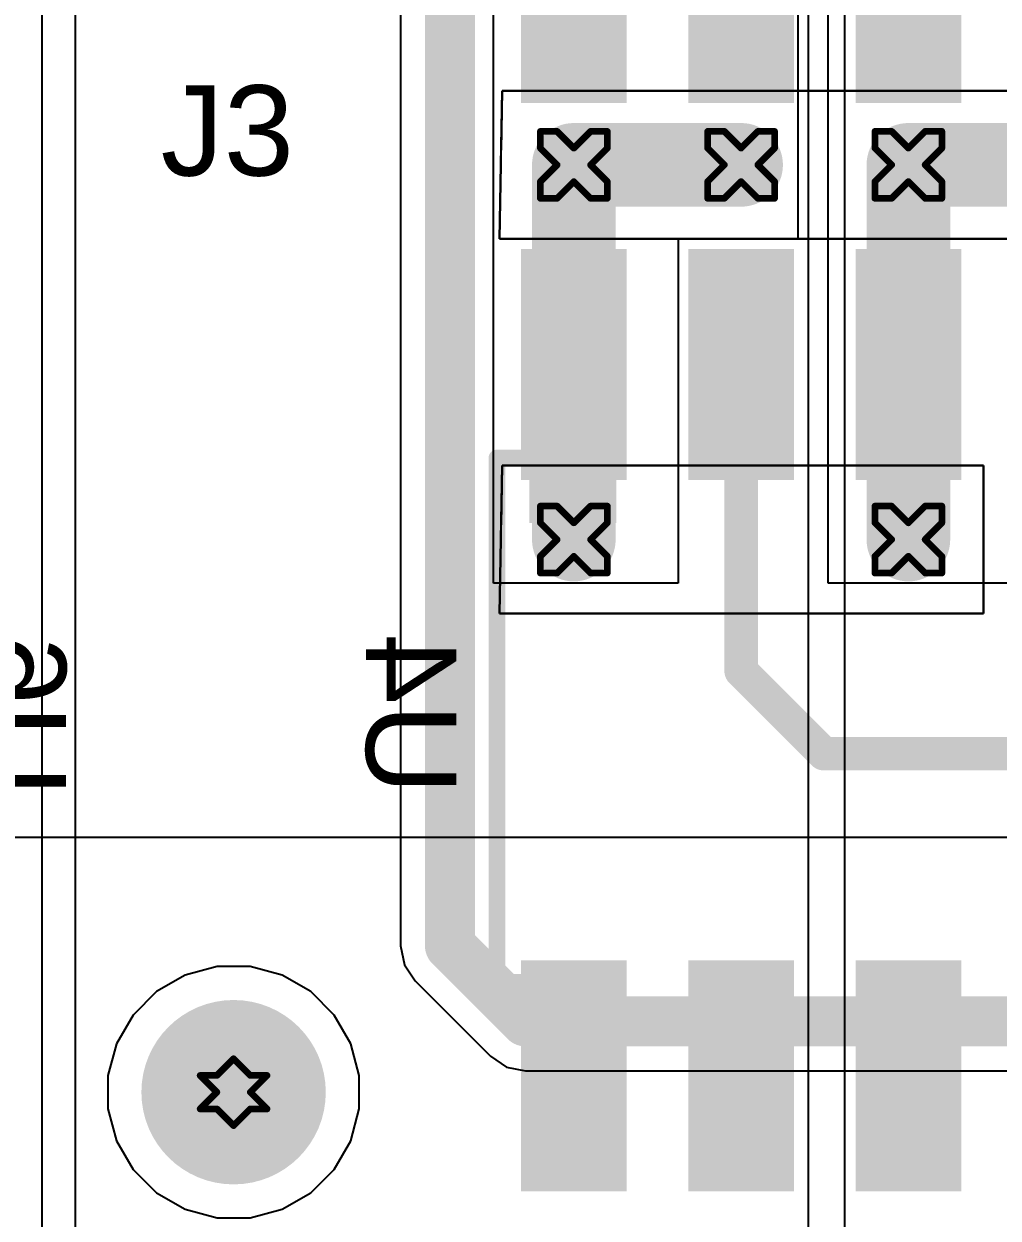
# Model space of a CAD drawing. Header units: inches. Extents: x -6 to 328, y -6 to 90.
# Drawn here: x 15.78 to 23.17, y -1.15 to 7.92 of the extents above; entities that cross this region are included whole.
import ezdxf

# ---------------------------------------------------------------- set-up
doc = ezdxf.new("R2010")
doc.units = ezdxf.units.IN
for name, color, linetype in [('Bottom Layer', 5, 'Continuous'), ('Bottom Overlay', 54, 'Continuous'), ('Bottom Paste', 16, 'Continuous'), ('Bottom Solder', 6, 'Continuous'), ('Designators', 56, 'Continuous'), ('Drill Drawing', 1, 'Continuous'), ('GND', 76, 'Continuous'), ('Pad Holes', 156, 'Continuous'), ('PWR', 16, 'Continuous'), ('Top Layer', 1, 'Continuous'), ('Top Solder', 216, 'Continuous'), ('Via Holes', 16, 'Continuous')]:
    doc.layers.add(name, color=color, linetype=linetype)
doc.styles.add('Arial', font='', dxfattribs={"height": 0.2})
doc.styles.get('Arial').set_extended_font_data('Arial')

# ---------------------------------------------------------------- blocks, each defined once
blk = doc.blocks.new('SOIC_8_B_5')
at = {"layer": 'Bottom Layer'}
for points in [[(-3.475, 1.605), (-3.475, 2.205), (-1.925, 2.205), (-1.925, 1.605)], [(1.925, 1.605), (1.925, 2.205), (3.475, 2.205), (3.475, 1.605)], [(-3.475, 0.335), (-3.475, 0.935), (-1.925, 0.935), (-1.925, 0.335)], [(1.925, 0.335), (1.925, 0.935), (3.475, 0.935), (3.475, 0.335)], [(-3.475, -0.935), (-3.475, -0.335), (-1.925, -0.335), (-1.925, -0.935)], [(1.925, -0.935), (1.925, -0.335), (3.475, -0.335), (3.475, -0.935)], [(-3.475, -2.205), (-3.475, -1.605), (-1.925, -1.605), (-1.925, -2.205)], [(1.925, -2.205), (1.925, -1.605), (3.475, -1.605), (3.475, -2.205)]]:
    blk.add_hatch(color=5, dxfattribs=at).paths.add_polyline_path(points)
at = {"layer": 'Bottom Overlay'}
blk.add_hatch(color=54, dxfattribs=at).paths.add_polyline_path([(-1.8285, -2.2427), (-1.4983, -2.2427), (-1.4983, -1.5823), (-1.8285, -1.5823)])
at = {"layer": 'Bottom Paste'}
for points in [[(-3.475, 1.605), (-3.475, 2.205), (-1.925, 2.205), (-1.925, 1.605)], [(1.925, 1.605), (1.925, 2.205), (3.475, 2.205), (3.475, 1.605)], [(-3.475, 0.335), (-3.475, 0.935), (-1.925, 0.935), (-1.925, 0.335)], [(1.925, 0.335), (1.925, 0.935), (3.475, 0.935), (3.475, 0.335)], [(-3.475, -0.935), (-3.475, -0.335), (-1.925, -0.335), (-1.925, -0.935)], [(1.925, -0.935), (1.925, -0.335), (3.475, -0.335), (3.475, -0.935)], [(-3.475, -2.205), (-3.475, -1.605), (-1.925, -1.605), (-1.925, -2.205)], [(1.925, -2.205), (1.925, -1.605), (3.475, -1.605), (3.475, -2.205)]]:
    blk.add_hatch(color=16, dxfattribs=at).paths.add_polyline_path(points)
at = {"layer": 'Bottom Solder'}
for points in [[(-3.5766, 1.5034), (-3.5766, 2.3066), (-1.8234, 2.3066), (-1.8234, 1.5034)], [(1.8234, 1.5034), (1.8234, 2.3066), (3.5766, 2.3066), (3.5766, 1.5034)], [(-3.5766, 0.2334), (-3.5766, 1.0366), (-1.8234, 1.0366), (-1.8234, 0.2334)], [(1.8234, 0.2334), (1.8234, 1.0366), (3.5766, 1.0366), (3.5766, 0.2334)], [(-3.5766, -1.0366), (-3.5766, -0.2334), (-1.8234, -0.2334), (-1.8234, -1.0366)], [(1.8234, -1.0366), (1.8234, -0.2334), (3.5766, -0.2334), (3.5766, -1.0366)], [(-3.5766, -2.3066), (-3.5766, -1.5034), (-1.8234, -1.5034), (-1.8234, -2.3066)], [(1.8234, -2.3066), (1.8234, -1.5034), (3.5766, -1.5034), (3.5766, -2.3066)]]:
    blk.add_hatch(color=6, dxfattribs=at).paths.add_polyline_path(points)
at = {"layer": 'Bottom Overlay', "const_width": 0.127}
for points in [[(1.9906, 2.4892), (-1.9906, 2.4892)], [(-1.9906, 2.3114), (-1.9906, 2.4892)], [(1.9906, 2.3114), (1.9906, 2.4892)], [(-3.7592, -2.032), (-3.7592, -1.778)], [(-3.6322, -1.905), (-3.7592, -1.778)], [(-3.7592, -2.032), (-3.6322, -1.905)], [(-1.9906, -2.4892), (-1.9906, -2.3114)], [(1.9906, -2.4892), (1.9906, -2.3114)], [(1.9906, -2.4892), (-1.9906, -2.4892)]]:
    blk.add_lwpolyline(points, dxfattribs=at)
at = {"layer": 'Bottom Overlay', "const_width": 0.0635}
for points in [[(-2.0223, 2.4892, 1), (-1.9588, 2.4892, 1)], [(-2.0223, 2.4892, 1), (-1.9588, 2.4892, 1)], [(1.9588, 2.4892, 1), (2.0223, 2.4892, 1)], [(1.9588, 2.4892, 1), (2.0223, 2.4892, 1)], [(-2.0223, 2.3114, 1), (-1.9588, 2.3114, 1)], [(1.9588, 2.3114, 1), (2.0223, 2.3114, 1)], [(-3.791, -1.778, 1), (-3.7275, -1.778, 1)], [(-3.791, -1.778, 1), (-3.7275, -1.778, 1)], [(-3.6639, -1.905, 1), (-3.6004, -1.905, 1)], [(-3.6639, -1.905, 1), (-3.6004, -1.905, 1)], [(-3.791, -2.032, 1), (-3.7275, -2.032, 1)], [(-3.791, -2.032, 1), (-3.7275, -2.032, 1)], [(-2.0223, -2.3114, 1), (-1.9588, -2.3114, 1)], [(1.9588, -2.3114, 1), (2.0223, -2.3114, 1)], [(-2.0223, -2.4892, 1), (-1.9588, -2.4892, 1)], [(-2.0223, -2.4892, 1), (-1.9588, -2.4892, 1)], [(1.9588, -2.4892, 1), (2.0223, -2.4892, 1)], [(1.9588, -2.4892, 1), (2.0223, -2.4892, 1)]]:
    blk.add_lwpolyline(points, format="xyb", close=True, dxfattribs=at)
blk = doc.blocks.new('SOIC_8_B_6')
at = {"layer": 'Bottom Layer'}
for points in [[(-3.475, 1.605), (-3.475, 2.205), (-1.925, 2.205), (-1.925, 1.605)], [(1.925, 1.605), (1.925, 2.205), (3.475, 2.205), (3.475, 1.605)], [(-3.475, 0.335), (-3.475, 0.935), (-1.925, 0.935), (-1.925, 0.335)], [(1.925, 0.335), (1.925, 0.935), (3.475, 0.935), (3.475, 0.335)], [(-3.475, -0.935), (-3.475, -0.335), (-1.925, -0.335), (-1.925, -0.935)], [(1.925, -0.935), (1.925, -0.335), (3.475, -0.335), (3.475, -0.935)], [(-3.475, -2.205), (-3.475, -1.605), (-1.925, -1.605), (-1.925, -2.205)], [(1.925, -2.205), (1.925, -1.605), (3.475, -1.605), (3.475, -2.205)]]:
    blk.add_hatch(color=5, dxfattribs=at).paths.add_polyline_path(points)
at = {"layer": 'Bottom Overlay'}
blk.add_hatch(color=54, dxfattribs=at).paths.add_polyline_path([(-1.8286, -2.2422), (-1.4984, -2.2422), (-1.4984, -1.5818), (-1.8286, -1.5818)])
at = {"layer": 'Bottom Paste'}
for points in [[(-3.475, 1.605), (-3.475, 2.205), (-1.925, 2.205), (-1.925, 1.605)], [(1.925, 1.605), (1.925, 2.205), (3.475, 2.205), (3.475, 1.605)], [(-3.475, 0.335), (-3.475, 0.935), (-1.925, 0.935), (-1.925, 0.335)], [(1.925, 0.335), (1.925, 0.935), (3.475, 0.935), (3.475, 0.335)], [(-3.475, -0.935), (-3.475, -0.335), (-1.925, -0.335), (-1.925, -0.935)], [(1.925, -0.935), (1.925, -0.335), (3.475, -0.335), (3.475, -0.935)], [(-3.475, -2.205), (-3.475, -1.605), (-1.925, -1.605), (-1.925, -2.205)], [(1.925, -2.205), (1.925, -1.605), (3.475, -1.605), (3.475, -2.205)]]:
    blk.add_hatch(color=16, dxfattribs=at).paths.add_polyline_path(points)
at = {"layer": 'Bottom Solder'}
for points in [[(-3.5766, 1.5034), (-3.5766, 2.3066), (-1.8234, 2.3066), (-1.8234, 1.5034)], [(1.8234, 1.5034), (1.8234, 2.3066), (3.5766, 2.3066), (3.5766, 1.5034)], [(-3.5766, 0.2334), (-3.5766, 1.0366), (-1.8234, 1.0366), (-1.8234, 0.2334)], [(1.8234, 0.2334), (1.8234, 1.0366), (3.5766, 1.0366), (3.5766, 0.2334)], [(-3.5766, -1.0366), (-3.5766, -0.2334), (-1.8234, -0.2334), (-1.8234, -1.0366)], [(1.8234, -1.0366), (1.8234, -0.2334), (3.5766, -0.2334), (3.5766, -1.0366)], [(-3.5766, -2.3066), (-3.5766, -1.5034), (-1.8234, -1.5034), (-1.8234, -2.3066)], [(1.8234, -2.3066), (1.8234, -1.5034), (3.5766, -1.5034), (3.5766, -2.3066)]]:
    blk.add_hatch(color=6, dxfattribs=at).paths.add_polyline_path(points)
at = {"layer": 'Bottom Overlay', "const_width": 0.127}
for points in [[(1.9906, 2.4892), (-1.9906, 2.4892)], [(-1.9906, 2.3114), (-1.9906, 2.4892)], [(1.9906, 2.3114), (1.9906, 2.4892)], [(-3.7592, -2.032), (-3.7592, -1.778)], [(-3.6322, -1.905), (-3.7592, -1.778)], [(-3.7592, -2.032), (-3.6322, -1.905)], [(-1.9906, -2.4892), (-1.9906, -2.3114)], [(1.9906, -2.4892), (1.9906, -2.3114)], [(1.9906, -2.4892), (-1.9906, -2.4892)]]:
    blk.add_lwpolyline(points, dxfattribs=at)
at = {"layer": 'Bottom Overlay', "const_width": 0.0635}
for points in [[(-2.0223, 2.4892, 1), (-1.9588, 2.4892, 1)], [(-2.0223, 2.4892, 1), (-1.9588, 2.4892, 1)], [(1.9588, 2.4892, 1), (2.0223, 2.4892, 1)], [(1.9588, 2.4892, 1), (2.0223, 2.4892, 1)], [(-2.0223, 2.3114, 1), (-1.9588, 2.3114, 1)], [(1.9588, 2.3114, 1), (2.0223, 2.3114, 1)], [(-3.791, -1.778, 1), (-3.7275, -1.778, 1)], [(-3.791, -1.778, 1), (-3.7275, -1.778, 1)], [(-3.6639, -1.905, 1), (-3.6004, -1.905, 1)], [(-3.6639, -1.905, 1), (-3.6004, -1.905, 1)], [(-3.791, -2.032, 1), (-3.7275, -2.032, 1)], [(-3.791, -2.032, 1), (-3.7275, -2.032, 1)], [(-2.0223, -2.3114, 1), (-1.9588, -2.3114, 1)], [(1.9588, -2.3114, 1), (2.0223, -2.3114, 1)], [(-2.0223, -2.4892, 1), (-1.9588, -2.4892, 1)], [(-2.0223, -2.4892, 1), (-1.9588, -2.4892, 1)], [(1.9588, -2.4892, 1), (2.0223, -2.4892, 1)], [(1.9588, -2.4892, 1), (2.0223, -2.4892, 1)]]:
    blk.add_lwpolyline(points, format="xyb", close=True, dxfattribs=at)
blk = doc.blocks.new('HR963370A_52')
at = {"layer": 'Bottom Solder'}
h = blk.add_hatch(color=6, dxfattribs=at)
edge = h.paths.add_edge_path()
edge.add_arc((-7, 0.3), 0.1016, 0, 360)
at = {"layer": 'Pad Holes'}
h = blk.add_hatch(color=7, dxfattribs=at)
edge = h.paths.add_edge_path()
edge.add_arc((-7, 0.3), 0.7, 0, 360)
at = {"layer": 'Top Solder'}
h = blk.add_hatch(color=216, dxfattribs=at)
edge = h.paths.add_edge_path()
edge.add_arc((-7, 0.3), 0.1016, 0, 360)

msp = doc.modelspace()

# ---------------------------------------------------------------- hatches: boundary and pattern name
at = {"layer": 'Bottom Layer'}
h = msp.add_hatch(color=5, dxfattribs=at)
edge = h.paths.add_edge_path()
edge.add_arc((19.9532, 6.8476), 0.3, 0, 360)
h = msp.add_hatch(color=5, dxfattribs=at)
edge = h.paths.add_edge_path()
edge.add_arc((21.2232, 6.8476), 0.3, 0, 360)
h = msp.add_hatch(color=5, dxfattribs=at)
edge = h.paths.add_edge_path()
edge.add_arc((22.4932, 6.8476), 0.3, 0, 360)
h = msp.add_hatch(color=5, dxfattribs=at)
edge = h.paths.add_edge_path()
edge.add_arc((19.9532, 4.0028), 0.3, 0, 360)
h = msp.add_hatch(color=5, dxfattribs=at)
edge = h.paths.add_edge_path()
edge.add_arc((22.4932, 4.0028), 0.3, 0, 360)
at = {"layer": 'GND'}
h = msp.add_hatch(color=76, dxfattribs=at)
edge = h.paths.add_edge_path()
edge.add_arc((19.9532, 6.8476), 0.3, 0, 360)
h = msp.add_hatch(color=76, dxfattribs=at)
edge = h.paths.add_edge_path()
edge.add_arc((21.2232, 6.8476), 0.3, 0, 360)
h = msp.add_hatch(color=76, dxfattribs=at)
edge = h.paths.add_edge_path()
edge.add_arc((22.4932, 6.8476), 0.3, 0, 360)
h = msp.add_hatch(color=76, dxfattribs=at)
edge = h.paths.add_edge_path()
edge.add_arc((19.9532, 4.0028), 0.3, 0, 360)
h = msp.add_hatch(color=76, dxfattribs=at)
edge = h.paths.add_edge_path()
edge.add_arc((22.4932, 4.0028), 0.3, 0, 360)
at = {"layer": 'PWR'}
h = msp.add_hatch(color=16, dxfattribs=at)
edge = h.paths.add_edge_path()
edge.add_arc((19.9532, 6.8476), 0.3, 0, 360)
h = msp.add_hatch(color=16, dxfattribs=at)
edge = h.paths.add_edge_path()
edge.add_arc((21.2232, 6.8476), 0.3, 0, 360)
h = msp.add_hatch(color=16, dxfattribs=at)
edge = h.paths.add_edge_path()
edge.add_arc((22.4932, 6.8476), 0.3, 0, 360)
h = msp.add_hatch(color=16, dxfattribs=at)
edge = h.paths.add_edge_path()
edge.add_arc((19.9532, 4.0028), 0.3, 0, 360)
h = msp.add_hatch(color=16, dxfattribs=at)
edge = h.paths.add_edge_path()
edge.add_arc((22.4932, 4.0028), 0.3, 0, 360)
at = {"layer": 'Top Layer'}
h = msp.add_hatch(color=1, dxfattribs=at)
edge = h.paths.add_edge_path()
edge.add_arc((19.9532, 6.8476), 0.3, 0, 360)
h = msp.add_hatch(color=1, dxfattribs=at)
edge = h.paths.add_edge_path()
edge.add_arc((21.2232, 6.8476), 0.3, 0, 360)
h = msp.add_hatch(color=1, dxfattribs=at)
edge = h.paths.add_edge_path()
edge.add_arc((22.4932, 6.8476), 0.3, 0, 360)
h = msp.add_hatch(color=1, dxfattribs=at)
edge = h.paths.add_edge_path()
edge.add_arc((19.9532, 4.0028), 0.3, 0, 360)
h = msp.add_hatch(color=1, dxfattribs=at)
edge = h.paths.add_edge_path()
edge.add_arc((22.4932, 4.0028), 0.3, 0, 360)
at = {"layer": 'Via Holes'}
h = msp.add_hatch(color=7, dxfattribs=at)
edge = h.paths.add_edge_path()
edge.add_arc((19.9532, 6.8476), 0.15, 0, 360)
h = msp.add_hatch(color=7, dxfattribs=at)
edge = h.paths.add_edge_path()
edge.add_arc((21.2232, 6.8476), 0.15, 0, 360)
h = msp.add_hatch(color=7, dxfattribs=at)
edge = h.paths.add_edge_path()
edge.add_arc((22.4932, 6.8476), 0.15, 0, 360)
h = msp.add_hatch(color=7, dxfattribs=at)
edge = h.paths.add_edge_path()
edge.add_arc((19.9532, 4.0028), 0.15, 0, 360)
h = msp.add_hatch(color=7, dxfattribs=at)
edge = h.paths.add_edge_path()
edge.add_arc((22.4932, 4.0028), 0.15, 0, 360)

# ---------------------------------------------------------------- linework, layer by layer
at = {"layer": 'Bottom Layer'}
for p, q in [((19.3436, 3.6726), (19.3436, 9.8233)), ((21.655, 9.8194), (21.655, 6.284)), ((21.8836, 3.6726), (21.8836, 9.8233)), ((21.655, 6.284), (20.7454, 6.284)), ((20.7454, 6.284), (20.7454, 4.3784)), ((20.7454, 4.3784), (20.7454, 3.6726)), ((20.7454, 3.6726), (19.3436, 3.6726)), ((23.2854, 3.6726), (21.8836, 3.6726)), ((6.9992, 1.7422), (24.3063, 1.7422)), ((17.2444, 0.7612), (17.0017, 0.6962)), ((17.4956, 0.7612), (17.2444, 0.7612)), ((17.7382, 0.6962), (17.4956, 0.7612)), ((17.0017, 0.6962), (16.7842, 0.5706)), ((17.9557, 0.5706), (17.7382, 0.6962)), ((16.7842, 0.5706), (16.6066, 0.393)), ((18.1334, 0.393), (17.9557, 0.5706)), ((16.6066, 0.393), (16.481, 0.1755)), ((18.259, 0.1755), (18.1334, 0.393)), ((16.481, 0.1755), (16.416, -0.0672)), ((18.324, -0.0672), (18.259, 0.1755)), ((16.416, -0.0672), (16.416, -0.3184)), ((18.324, -0.3184), (18.324, -0.0672)), ((16.416, -0.3184), (16.481, -0.561)), ((18.259, -0.561), (18.324, -0.3184)), ((16.481, -0.561), (16.6066, -0.7785)), ((18.1334, -0.7785), (18.259, -0.561)), ((16.6066, -0.7785), (16.7842, -0.9562)), ((17.9557, -0.9562), (18.1334, -0.7785)), ((16.7842, -0.9562), (17.0017, -1.0818)), ((17.7382, -1.0818), (17.9557, -0.9562)), ((17.0017, -1.0818), (17.2444, -1.1468)), ((17.4956, -1.1468), (17.7382, -1.0818)), ((17.2444, -1.1468), (17.4956, -1.1468))]:
    msp.add_line(p, q, dxfattribs=at)
at = {"layer": 'Bottom Layer', "const_width": 0.254}
for points in [[(21.2232, 3.0045), (21.2232, 5.3312)], [(21.2232, 3.0045), (21.8505, 2.3772)], [(21.8505, 2.3772), (25.1602, 2.3772)]]:
    msp.add_lwpolyline(points, dxfattribs=at)
at = {"layer": 'Bottom Layer', "const_width": 0.127}
for points in [[(21.1597, 5.3312, 1), (21.2867, 5.3312, 1)], [(21.1597, 3.0045, 1), (21.2867, 3.0045, 1)], [(21.1597, 3.0045, 1), (21.2867, 3.0045, 1)], [(21.787, 2.3772, 1), (21.914, 2.3772, 1)], [(21.787, 2.3772, 1), (21.914, 2.3772, 1)]]:
    msp.add_lwpolyline(points, format="xyb", close=True, dxfattribs=at)
at = {"layer": 'Drill Drawing', "const_width": 0.0508}
for points in [[(19.6992, 6.9746), (19.6992, 7.1016)], [(19.6992, 7.1016), (19.8262, 7.1016)], [(19.8262, 7.1016), (19.9532, 6.9746)], [(19.9532, 6.9746), (20.0802, 7.1016)], [(20.0802, 7.1016), (20.2072, 7.1016)], [(20.2072, 6.9746), (20.2072, 7.1016)], [(20.9692, 6.9746), (20.9692, 7.1016)], [(20.9692, 7.1016), (21.0962, 7.1016)], [(21.0962, 7.1016), (21.2232, 6.9746)], [(21.2232, 6.9746), (21.3502, 7.1016)], [(21.3502, 7.1016), (21.4772, 7.1016)], [(21.4772, 6.9746), (21.4772, 7.1016)], [(22.2392, 6.9746), (22.2392, 7.1016)], [(22.2392, 7.1016), (22.3662, 7.1016)], [(22.3662, 7.1016), (22.4932, 6.9746)], [(22.4932, 6.9746), (22.6202, 7.1016)], [(22.6202, 7.1016), (22.7472, 7.1016)], [(22.7472, 6.9746), (22.7472, 7.1016)], [(19.6992, 6.9746), (19.8262, 6.8476)], [(20.0802, 6.8476), (20.2072, 6.9746)], [(20.9692, 6.9746), (21.0962, 6.8476)], [(21.3502, 6.8476), (21.4772, 6.9746)], [(22.2392, 6.9746), (22.3662, 6.8476)], [(22.6202, 6.8476), (22.7472, 6.9746)], [(19.6992, 6.7206), (19.8262, 6.8476)], [(20.0802, 6.8476), (20.2072, 6.7206)], [(20.9692, 6.7206), (21.0962, 6.8476)], [(21.3502, 6.8476), (21.4772, 6.7206)], [(22.2392, 6.7206), (22.3662, 6.8476)], [(22.6202, 6.8476), (22.7472, 6.7206)], [(19.6992, 6.5936), (19.6992, 6.7206)], [(19.8262, 6.5936), (19.9532, 6.7206)], [(19.9532, 6.7206), (20.0802, 6.5936)], [(20.2072, 6.5936), (20.2072, 6.7206)], [(20.9692, 6.5936), (20.9692, 6.7206)], [(21.0962, 6.5936), (21.2232, 6.7206)], [(21.2232, 6.7206), (21.3502, 6.5936)], [(21.4772, 6.5936), (21.4772, 6.7206)], [(22.2392, 6.5936), (22.2392, 6.7206)], [(22.3662, 6.5936), (22.4932, 6.7206)], [(22.4932, 6.7206), (22.6202, 6.5936)], [(22.7472, 6.5936), (22.7472, 6.7206)], [(19.6992, 6.5936), (19.8262, 6.5936)], [(20.0802, 6.5936), (20.2072, 6.5936)], [(20.9692, 6.5936), (21.0962, 6.5936)], [(21.3502, 6.5936), (21.4772, 6.5936)], [(22.2392, 6.5936), (22.3662, 6.5936)], [(22.6202, 6.5936), (22.7472, 6.5936)], [(19.6992, 4.1298), (19.6992, 4.2568)], [(19.6992, 4.2568), (19.8262, 4.2568)], [(19.8262, 4.2568), (19.9532, 4.1298)], [(19.9532, 4.1298), (20.0802, 4.2568)], [(20.0802, 4.2568), (20.2072, 4.2568)], [(20.2072, 4.1298), (20.2072, 4.2568)], [(22.2392, 4.1298), (22.2392, 4.2568)], [(22.2392, 4.2568), (22.3662, 4.2568)], [(22.3662, 4.2568), (22.4932, 4.1298)], [(22.4932, 4.1298), (22.6202, 4.2568)], [(22.6202, 4.2568), (22.7472, 4.2568)], [(22.7472, 4.1298), (22.7472, 4.2568)], [(19.6992, 4.1298), (19.8262, 4.0028)], [(20.0802, 4.0028), (20.2072, 4.1298)], [(22.2392, 4.1298), (22.3662, 4.0028)], [(22.6202, 4.0028), (22.7472, 4.1298)], [(19.6992, 3.8758), (19.8262, 4.0028)], [(20.0802, 4.0028), (20.2072, 3.8758)], [(22.2392, 3.8758), (22.3662, 4.0028)], [(22.6202, 4.0028), (22.7472, 3.8758)], [(19.6992, 3.7488), (19.6992, 3.8758)], [(19.8262, 3.7488), (19.9532, 3.8758)], [(19.9532, 3.8758), (20.0802, 3.7488)], [(20.2072, 3.7488), (20.2072, 3.8758)], [(22.2392, 3.7488), (22.2392, 3.8758)], [(22.3662, 3.7488), (22.4932, 3.8758)], [(22.4932, 3.8758), (22.6202, 3.7488)], [(22.7472, 3.7488), (22.7472, 3.8758)], [(19.6992, 3.7488), (19.8262, 3.7488)], [(20.0802, 3.7488), (20.2072, 3.7488)], [(22.2392, 3.7488), (22.3662, 3.7488)], [(22.6202, 3.7488), (22.7472, 3.7488)], [(17.243, -0.0658), (17.37, 0.0612)], [(17.37, 0.0612), (17.497, -0.0658)], [(17.116, -0.0658), (17.243, -0.1928)], [(17.116, -0.0658), (17.243, -0.0658)], [(17.497, -0.0658), (17.624, -0.0658)], [(17.497, -0.1928), (17.624, -0.0658)], [(17.116, -0.3198), (17.243, -0.1928)], [(17.497, -0.1928), (17.624, -0.3198)], [(17.116, -0.3198), (17.243, -0.3198)], [(17.243, -0.3198), (17.37, -0.4468)], [(17.37, -0.4468), (17.497, -0.3198)], [(17.497, -0.3198), (17.624, -0.3198)]]:
    msp.add_lwpolyline(points, dxfattribs=at)
at = {"layer": 'Drill Drawing', "const_width": 0.0254}
for points in [[(19.6865, 7.1016, 1), (19.7119, 7.1016, 1)], [(19.6865, 7.1016, 1), (19.7119, 7.1016, 1)], [(19.8135, 7.1016, 1), (19.8389, 7.1016, 1)], [(19.8135, 7.1016, 1), (19.8389, 7.1016, 1)], [(20.0675, 7.1016, 1), (20.0929, 7.1016, 1)], [(20.0675, 7.1016, 1), (20.0929, 7.1016, 1)], [(20.1945, 7.1016, 1), (20.2199, 7.1016, 1)], [(20.1945, 7.1016, 1), (20.2199, 7.1016, 1)], [(20.9565, 7.1016, 1), (20.9819, 7.1016, 1)], [(20.9565, 7.1016, 1), (20.9819, 7.1016, 1)], [(21.0835, 7.1016, 1), (21.1089, 7.1016, 1)], [(21.0835, 7.1016, 1), (21.1089, 7.1016, 1)], [(21.3375, 7.1016, 1), (21.3629, 7.1016, 1)], [(21.3375, 7.1016, 1), (21.3629, 7.1016, 1)], [(21.4645, 7.1016, 1), (21.4899, 7.1016, 1)], [(21.4645, 7.1016, 1), (21.4899, 7.1016, 1)], [(22.2265, 7.1016, 1), (22.2519, 7.1016, 1)], [(22.2265, 7.1016, 1), (22.2519, 7.1016, 1)], [(22.3535, 7.1016, 1), (22.3789, 7.1016, 1)], [(22.3535, 7.1016, 1), (22.3789, 7.1016, 1)], [(22.6075, 7.1016, 1), (22.6329, 7.1016, 1)], [(22.6075, 7.1016, 1), (22.6329, 7.1016, 1)], [(22.7345, 7.1016, 1), (22.7599, 7.1016, 1)], [(22.7345, 7.1016, 1), (22.7599, 7.1016, 1)], [(19.6865, 6.9746, 1), (19.7119, 6.9746, 1)], [(19.6865, 6.9746, 1), (19.7119, 6.9746, 1)], [(19.9405, 6.9746, 1), (19.9659, 6.9746, 1)], [(19.9405, 6.9746, 1), (19.9659, 6.9746, 1)], [(20.1945, 6.9746, 1), (20.2199, 6.9746, 1)], [(20.1945, 6.9746, 1), (20.2199, 6.9746, 1)], [(20.9565, 6.9746, 1), (20.9819, 6.9746, 1)], [(20.9565, 6.9746, 1), (20.9819, 6.9746, 1)], [(21.2105, 6.9746, 1), (21.2359, 6.9746, 1)], [(21.2105, 6.9746, 1), (21.2359, 6.9746, 1)], [(21.4645, 6.9746, 1), (21.4899, 6.9746, 1)], [(21.4645, 6.9746, 1), (21.4899, 6.9746, 1)], [(22.2265, 6.9746, 1), (22.2519, 6.9746, 1)], [(22.2265, 6.9746, 1), (22.2519, 6.9746, 1)], [(22.4805, 6.9746, 1), (22.5059, 6.9746, 1)], [(22.4805, 6.9746, 1), (22.5059, 6.9746, 1)], [(22.7345, 6.9746, 1), (22.7599, 6.9746, 1)], [(22.7345, 6.9746, 1), (22.7599, 6.9746, 1)], [(19.8135, 6.8476, 1), (19.8389, 6.8476, 1)], [(19.8135, 6.8476, 1), (19.8389, 6.8476, 1)], [(20.0675, 6.8476, 1), (20.0929, 6.8476, 1)], [(20.0675, 6.8476, 1), (20.0929, 6.8476, 1)], [(21.0835, 6.8476, 1), (21.1089, 6.8476, 1)], [(21.0835, 6.8476, 1), (21.1089, 6.8476, 1)], [(21.3375, 6.8476, 1), (21.3629, 6.8476, 1)], [(21.3375, 6.8476, 1), (21.3629, 6.8476, 1)], [(22.3535, 6.8476, 1), (22.3789, 6.8476, 1)], [(22.3535, 6.8476, 1), (22.3789, 6.8476, 1)], [(22.6075, 6.8476, 1), (22.6329, 6.8476, 1)], [(22.6075, 6.8476, 1), (22.6329, 6.8476, 1)], [(19.6865, 6.7206, 1), (19.7119, 6.7206, 1)], [(19.6865, 6.7206, 1), (19.7119, 6.7206, 1)], [(19.9405, 6.7206, 1), (19.9659, 6.7206, 1)], [(19.9405, 6.7206, 1), (19.9659, 6.7206, 1)], [(20.1945, 6.7206, 1), (20.2199, 6.7206, 1)], [(20.1945, 6.7206, 1), (20.2199, 6.7206, 1)], [(20.9565, 6.7206, 1), (20.9819, 6.7206, 1)], [(20.9565, 6.7206, 1), (20.9819, 6.7206, 1)], [(21.2105, 6.7206, 1), (21.2359, 6.7206, 1)], [(21.2105, 6.7206, 1), (21.2359, 6.7206, 1)], [(21.4645, 6.7206, 1), (21.4899, 6.7206, 1)], [(21.4645, 6.7206, 1), (21.4899, 6.7206, 1)], [(22.2265, 6.7206, 1), (22.2519, 6.7206, 1)], [(22.2265, 6.7206, 1), (22.2519, 6.7206, 1)], [(22.4805, 6.7206, 1), (22.5059, 6.7206, 1)], [(22.4805, 6.7206, 1), (22.5059, 6.7206, 1)], [(22.7345, 6.7206, 1), (22.7599, 6.7206, 1)], [(22.7345, 6.7206, 1), (22.7599, 6.7206, 1)], [(19.6865, 6.5936, 1), (19.7119, 6.5936, 1)], [(19.6865, 6.5936, 1), (19.7119, 6.5936, 1)], [(19.8135, 6.5936, 1), (19.8389, 6.5936, 1)], [(19.8135, 6.5936, 1), (19.8389, 6.5936, 1)], [(20.0675, 6.5936, 1), (20.0929, 6.5936, 1)], [(20.0675, 6.5936, 1), (20.0929, 6.5936, 1)], [(20.1945, 6.5936, 1), (20.2199, 6.5936, 1)], [(20.1945, 6.5936, 1), (20.2199, 6.5936, 1)], [(20.9565, 6.5936, 1), (20.9819, 6.5936, 1)], [(20.9565, 6.5936, 1), (20.9819, 6.5936, 1)], [(21.0835, 6.5936, 1), (21.1089, 6.5936, 1)], [(21.0835, 6.5936, 1), (21.1089, 6.5936, 1)], [(21.3375, 6.5936, 1), (21.3629, 6.5936, 1)], [(21.3375, 6.5936, 1), (21.3629, 6.5936, 1)], [(21.4645, 6.5936, 1), (21.4899, 6.5936, 1)], [(21.4645, 6.5936, 1), (21.4899, 6.5936, 1)], [(22.2265, 6.5936, 1), (22.2519, 6.5936, 1)], [(22.2265, 6.5936, 1), (22.2519, 6.5936, 1)], [(22.3535, 6.5936, 1), (22.3789, 6.5936, 1)], [(22.3535, 6.5936, 1), (22.3789, 6.5936, 1)], [(22.6075, 6.5936, 1), (22.6329, 6.5936, 1)], [(22.6075, 6.5936, 1), (22.6329, 6.5936, 1)], [(22.7345, 6.5936, 1), (22.7599, 6.5936, 1)], [(22.7345, 6.5936, 1), (22.7599, 6.5936, 1)], [(19.6865, 4.2568, 1), (19.7119, 4.2568, 1)], [(19.6865, 4.2568, 1), (19.7119, 4.2568, 1)], [(19.8135, 4.2568, 1), (19.8389, 4.2568, 1)], [(19.8135, 4.2568, 1), (19.8389, 4.2568, 1)], [(20.0675, 4.2568, 1), (20.0929, 4.2568, 1)], [(20.0675, 4.2568, 1), (20.0929, 4.2568, 1)], [(20.1945, 4.2568, 1), (20.2199, 4.2568, 1)], [(20.1945, 4.2568, 1), (20.2199, 4.2568, 1)], [(22.2265, 4.2568, 1), (22.2519, 4.2568, 1)], [(22.2265, 4.2568, 1), (22.2519, 4.2568, 1)], [(22.3535, 4.2568, 1), (22.3789, 4.2568, 1)], [(22.3535, 4.2568, 1), (22.3789, 4.2568, 1)], [(22.6075, 4.2568, 1), (22.6329, 4.2568, 1)], [(22.6075, 4.2568, 1), (22.6329, 4.2568, 1)], [(22.7345, 4.2568, 1), (22.7599, 4.2568, 1)], [(22.7345, 4.2568, 1), (22.7599, 4.2568, 1)], [(19.6865, 4.1298, 1), (19.7119, 4.1298, 1)], [(19.6865, 4.1298, 1), (19.7119, 4.1298, 1)], [(19.9405, 4.1298, 1), (19.9659, 4.1298, 1)], [(19.9405, 4.1298, 1), (19.9659, 4.1298, 1)], [(20.1945, 4.1298, 1), (20.2199, 4.1298, 1)], [(20.1945, 4.1298, 1), (20.2199, 4.1298, 1)], [(22.2265, 4.1298, 1), (22.2519, 4.1298, 1)], [(22.2265, 4.1298, 1), (22.2519, 4.1298, 1)], [(22.4805, 4.1298, 1), (22.5059, 4.1298, 1)], [(22.4805, 4.1298, 1), (22.5059, 4.1298, 1)], [(22.7345, 4.1298, 1), (22.7599, 4.1298, 1)], [(22.7345, 4.1298, 1), (22.7599, 4.1298, 1)], [(19.8135, 4.0028, 1), (19.8389, 4.0028, 1)], [(19.8135, 4.0028, 1), (19.8389, 4.0028, 1)], [(20.0675, 4.0028, 1), (20.0929, 4.0028, 1)], [(20.0675, 4.0028, 1), (20.0929, 4.0028, 1)], [(22.3535, 4.0028, 1), (22.3789, 4.0028, 1)], [(22.3535, 4.0028, 1), (22.3789, 4.0028, 1)], [(22.6075, 4.0028, 1), (22.6329, 4.0028, 1)], [(22.6075, 4.0028, 1), (22.6329, 4.0028, 1)], [(19.6865, 3.8758, 1), (19.7119, 3.8758, 1)], [(19.6865, 3.8758, 1), (19.7119, 3.8758, 1)], [(19.9405, 3.8758, 1), (19.9659, 3.8758, 1)], [(19.9405, 3.8758, 1), (19.9659, 3.8758, 1)], [(20.1945, 3.8758, 1), (20.2199, 3.8758, 1)], [(20.1945, 3.8758, 1), (20.2199, 3.8758, 1)], [(22.2265, 3.8758, 1), (22.2519, 3.8758, 1)], [(22.2265, 3.8758, 1), (22.2519, 3.8758, 1)], [(22.4805, 3.8758, 1), (22.5059, 3.8758, 1)], [(22.4805, 3.8758, 1), (22.5059, 3.8758, 1)], [(22.7345, 3.8758, 1), (22.7599, 3.8758, 1)], [(22.7345, 3.8758, 1), (22.7599, 3.8758, 1)], [(19.6865, 3.7488, 1), (19.7119, 3.7488, 1)], [(19.6865, 3.7488, 1), (19.7119, 3.7488, 1)], [(19.8135, 3.7488, 1), (19.8389, 3.7488, 1)], [(19.8135, 3.7488, 1), (19.8389, 3.7488, 1)], [(20.0675, 3.7488, 1), (20.0929, 3.7488, 1)], [(20.0675, 3.7488, 1), (20.0929, 3.7488, 1)], [(20.1945, 3.7488, 1), (20.2199, 3.7488, 1)], [(20.1945, 3.7488, 1), (20.2199, 3.7488, 1)], [(22.2265, 3.7488, 1), (22.2519, 3.7488, 1)], [(22.2265, 3.7488, 1), (22.2519, 3.7488, 1)], [(22.3535, 3.7488, 1), (22.3789, 3.7488, 1)], [(22.3535, 3.7488, 1), (22.3789, 3.7488, 1)], [(22.6075, 3.7488, 1), (22.6329, 3.7488, 1)], [(22.6075, 3.7488, 1), (22.6329, 3.7488, 1)], [(22.7345, 3.7488, 1), (22.7599, 3.7488, 1)], [(22.7345, 3.7488, 1), (22.7599, 3.7488, 1)], [(17.3573, 0.0612, 1), (17.3827, 0.0612, 1)], [(17.3573, 0.0612, 1), (17.3827, 0.0612, 1)], [(17.1033, -0.0658, 1), (17.1287, -0.0658, 1)], [(17.1033, -0.0658, 1), (17.1287, -0.0658, 1)], [(17.2303, -0.0658, 1), (17.2557, -0.0658, 1)], [(17.2303, -0.0658, 1), (17.2557, -0.0658, 1)], [(17.4843, -0.0658, 1), (17.5097, -0.0658, 1)], [(17.4843, -0.0658, 1), (17.5097, -0.0658, 1)], [(17.6113, -0.0658, 1), (17.6367, -0.0658, 1)], [(17.6113, -0.0658, 1), (17.6367, -0.0658, 1)], [(17.2303, -0.1928, 1), (17.2557, -0.1928, 1)], [(17.2303, -0.1928, 1), (17.2557, -0.1928, 1)], [(17.4843, -0.1928, 1), (17.5097, -0.1928, 1)], [(17.4843, -0.1928, 1), (17.5097, -0.1928, 1)], [(17.1033, -0.3198, 1), (17.1287, -0.3198, 1)], [(17.1033, -0.3198, 1), (17.1287, -0.3198, 1)], [(17.2303, -0.3198, 1), (17.2557, -0.3198, 1)], [(17.2303, -0.3198, 1), (17.2557, -0.3198, 1)], [(17.4843, -0.3198, 1), (17.5097, -0.3198, 1)], [(17.4843, -0.3198, 1), (17.5097, -0.3198, 1)], [(17.6113, -0.3198, 1), (17.6367, -0.3198, 1)], [(17.6113, -0.3198, 1), (17.6367, -0.3198, 1)], [(17.3573, -0.4468, 1), (17.3827, -0.4468, 1)], [(17.3573, -0.4468, 1), (17.3827, -0.4468, 1)]]:
    msp.add_lwpolyline(points, format="xyb", close=True, dxfattribs=at)
at = {"layer": 'GND'}
for p, q in [((19.3899, 6.2859), (19.4085, 7.4099)), ((19.4085, 7.4099), (19.4011, 6.9624)), ((19.4085, 7.4099), (24.3172, 7.4099)), ((24.3172, 7.4099), (19.4085, 7.4099)), ((19.4011, 6.9624), (19.3992, 6.9578)), ((19.3992, 6.9578), (19.3992, 6.8477)), ((19.3992, 6.8477), (19.3899, 6.2859)), ((24.3172, 6.2859), (19.3899, 6.2859)), ((19.3899, 6.2859), (24.3172, 6.2859)), ((19.3899, 3.4411), (19.4085, 4.5651)), ((19.4085, 4.5651), (19.4011, 4.1176)), ((19.4085, 4.5651), (23.0632, 4.5651)), ((23.0632, 4.5651), (19.4085, 4.5651)), ((23.0632, 4.5651), (23.0632, 3.4411)), ((23.0632, 3.4411), (23.0632, 4.5651)), ((19.4011, 4.1176), (19.3992, 4.113)), ((19.3992, 4.113), (19.3992, 4.0029)), ((19.3992, 4.0029), (19.3899, 3.4411)), ((23.0632, 3.4411), (19.3899, 3.4411)), ((19.3899, 3.4411), (23.0632, 3.4411)), ((17.2444, 0.7612), (17.0017, 0.6962)), ((17.4956, 0.7612), (17.2444, 0.7612)), ((17.7382, 0.6962), (17.4956, 0.7612)), ((17.0017, 0.6962), (16.7842, 0.5706)), ((17.9557, 0.5706), (17.7382, 0.6962)), ((16.7842, 0.5706), (16.6066, 0.393)), ((18.1334, 0.393), (17.9557, 0.5706)), ((16.6066, 0.393), (16.481, 0.1755)), ((18.259, 0.1755), (18.1334, 0.393)), ((16.481, 0.1755), (16.416, -0.0672)), ((18.324, -0.0672), (18.259, 0.1755)), ((16.416, -0.0672), (16.416, -0.3184)), ((18.324, -0.3184), (18.324, -0.0672)), ((16.416, -0.3184), (16.481, -0.561)), ((18.259, -0.561), (18.324, -0.3184)), ((16.481, -0.561), (16.6066, -0.7785)), ((18.1334, -0.7785), (18.259, -0.561)), ((16.6066, -0.7785), (16.7842, -0.9562)), ((17.9557, -0.9562), (18.1334, -0.7785)), ((16.7842, -0.9562), (17.0017, -1.0818)), ((17.7382, -1.0818), (17.9557, -0.9562)), ((17.0017, -1.0818), (17.2444, -1.1468)), ((17.4956, -1.1468), (17.7382, -1.0818)), ((17.2444, -1.1468), (17.4956, -1.1468))]:
    msp.add_line(p, q, dxfattribs=at)
at = {"layer": 'PWR'}
for p, q in [((15.9146, 10.3823), (15.9146, -5.391)), ((16.1686, -3.4266), (16.1686, 10.3782)), ((21.7312, 10.3782), (21.7312, -2.413)), ((22.0106, -2.7467), (22.0106, 10.3782)), ((17.2444, 0.7612), (17.0017, 0.6962)), ((17.4956, 0.7612), (17.2444, 0.7612)), ((17.7382, 0.6962), (17.4956, 0.7612)), ((17.0017, 0.6962), (16.7842, 0.5706)), ((17.9557, 0.5706), (17.7382, 0.6962)), ((16.7842, 0.5706), (16.6066, 0.393)), ((18.1334, 0.393), (17.9557, 0.5706)), ((16.6066, 0.393), (16.481, 0.1755)), ((18.259, 0.1755), (18.1334, 0.393)), ((16.481, 0.1755), (16.416, -0.0672)), ((18.324, -0.0672), (18.259, 0.1755)), ((16.416, -0.0672), (16.416, -0.3184)), ((18.324, -0.3184), (18.324, -0.0672)), ((16.416, -0.3184), (16.481, -0.561)), ((18.259, -0.561), (18.324, -0.3184)), ((16.481, -0.561), (16.6066, -0.7785)), ((18.1334, -0.7785), (18.259, -0.561)), ((16.6066, -0.7785), (16.7842, -0.9562)), ((17.9557, -0.9562), (18.1334, -0.7785)), ((16.7842, -0.9562), (17.0017, -1.0818)), ((17.7382, -1.0818), (17.9557, -0.9562)), ((17.0017, -1.0818), (17.2444, -1.1468)), ((17.4956, -1.1468), (17.7382, -1.0818)), ((17.2444, -1.1468), (17.4956, -1.1468))]:
    msp.add_line(p, q, dxfattribs=at)
at = {"layer": 'Top Layer'}
for p, q in [((18.6379, 8.1146), (18.6379, 0.9183)), ((18.6379, 0.9183), (18.6665, 0.7746)), ((17.2444, 0.7612), (17.0017, 0.6962)), ((17.4956, 0.7612), (17.2444, 0.7612)), ((17.7382, 0.6962), (17.4956, 0.7612)), ((18.6665, 0.7746), (18.7479, 0.6528)), ((17.0017, 0.6962), (16.7842, 0.5706)), ((17.9557, 0.5706), (17.7382, 0.6962)), ((18.7479, 0.6528), (19.321, 0.0797)), ((16.7842, 0.5706), (16.6066, 0.393)), ((18.1334, 0.393), (17.9557, 0.5706)), ((16.6066, 0.393), (16.481, 0.1755)), ((18.259, 0.1755), (18.1334, 0.393)), ((16.481, 0.1755), (16.416, -0.0672)), ((18.324, -0.0672), (18.259, 0.1755)), ((19.321, 0.0797), (19.4428, -0.0017)), ((16.416, -0.0672), (16.416, -0.3184)), ((18.324, -0.3184), (18.324, -0.0672)), ((19.4428, -0.0017), (19.5865, -0.0303)), ((19.5865, -0.0303), (27.5754, -0.0303)), ((16.416, -0.3184), (16.481, -0.561)), ((18.259, -0.561), (18.324, -0.3184)), ((16.481, -0.561), (16.6066, -0.7785)), ((18.1334, -0.7785), (18.259, -0.561)), ((16.6066, -0.7785), (16.7842, -0.9562)), ((17.9557, -0.9562), (18.1334, -0.7785)), ((16.7842, -0.9562), (17.0017, -1.0818)), ((17.7382, -1.0818), (17.9557, -0.9562)), ((17.0017, -1.0818), (17.2444, -1.1468)), ((17.4956, -1.1468), (17.7382, -1.0818)), ((17.2444, -1.1468), (17.4956, -1.1468))]:
    msp.add_line(p, q, dxfattribs=at)
for points, const_width in [([(19.0134, 0.9183), (19.0134, 8.1146)], 0.381), ([(19.9532, 4.0028), (19.9532, 6.8476)], 0.635), ([(19.9532, 6.8476), (21.2232, 6.8476)], 0.635), ([(22.4932, 6.8476), (23.7632, 6.8476)], 0.635), ([(22.4932, 4.0028), (22.4932, 6.8476)], 0.635), ([(19.0134, 0.9183), (19.5865, 0.3452)], 0.381), ([(19.5865, 0.3452), (24.2767, 0.3452)], 0.381)]:
    msp.add_lwpolyline(points, dxfattribs=dict(at, const_width=const_width))
for points, const_width in [([(19.7944, 6.8476, 1), (20.1119, 6.8476, 1)], 0.3175), ([(19.7944, 6.8476, 1), (20.1119, 6.8476, 1)], 0.3175), ([(21.0644, 6.8476, 1), (21.3819, 6.8476, 1)], 0.3175), ([(22.3344, 6.8476, 1), (22.6519, 6.8476, 1)], 0.3175), ([(22.3344, 6.8476, 1), (22.6519, 6.8476, 1)], 0.3175), ([(19.7944, 4.0028, 1), (20.1119, 4.0028, 1)], 0.3175), ([(22.3344, 4.0028, 1), (22.6519, 4.0028, 1)], 0.3175), ([(18.9181, 0.9183, 1), (19.1086, 0.9183, 1)], 0.1905), ([(18.9181, 0.9183, 1), (19.1086, 0.9183, 1)], 0.1905), ([(19.4912, 0.3452, 1), (19.6817, 0.3452, 1)], 0.1905), ([(19.4912, 0.3452, 1), (19.6817, 0.3452, 1)], 0.1905)]:
    msp.add_lwpolyline(points, format="xyb", close=True, dxfattribs=dict(at, const_width=const_width))

# ---------------------------------------------------------------- block references
for name, p, rotation in [('HR963370A_52', (17.67, 6.8072), 90), ('SOIC_8_B_5', (21.8582, 10.8938), 270), ('SOIC_8_B_6', (21.8582, 2.6312), 270)]:
    msp.add_blockref(name, p, dxfattribs=dict(rotation=rotation))

# ---------------------------------------------------------------- texts
at = {"layer": 'Bottom Overlay', "style": 'Arial', "text_generation_flag": 2}
for s, p in [('U6', (15.413, 2.0519)), ('U4', (18.3757, 2.0644))]:
    msp.add_text(s, height=0.6858, rotation=270, dxfattribs=at).set_placement(p)
at = {"layer": 'Designators', "style": 'Arial'}
msp.add_text('J3', height=0.6858, dxfattribs=at).set_placement((16.8165, 6.766))

doc.saveas('drawing.dxf')
